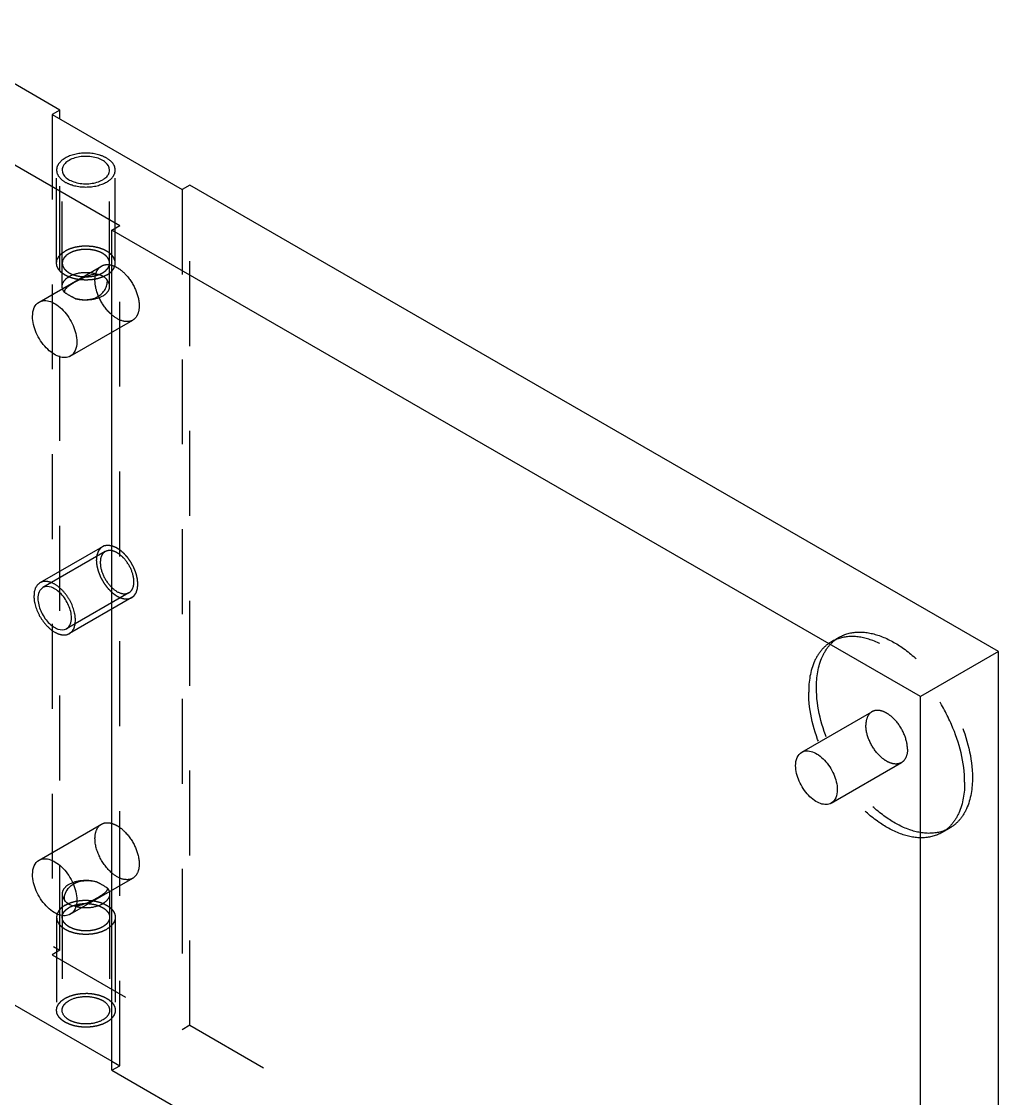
# Model space of a CAD drawing. Header units: millimetres. Extents: x 0 to 840, y 0 to 594.
# Drawn here: x 232.3 to 285.5, y 68 to 126.6 of the extents above; entities that cross this region are included whole.
import ezdxf

# ---------------------------------------------------------------- set-up
doc = ezdxf.new("R2010")
doc.units = ezdxf.units.MM
doc.header["$LTSCALE"] = 46.2
doc.linetypes.add('HIDDEN', pattern=[0.2, 0.1, -0.1])
doc.layers.get('0').update_dxf_attribs({"linetype": 'CONTINUOUS', "true_color": 0xffffff})
doc.layers.add('02___PRT_ALL_AXES', color=7, linetype='CONTINUOUS', true_color=0xffffff)
doc.layers.add('DEFAULT_2', color=6, linetype='HIDDEN', true_color=0xff00ff)

msp = doc.modelspace()

# ---------------------------------------------------------------- linework, layer by layer
at = {"color": 7, "linetype": 'CONTINUOUS', "true_color": 0xffffff}
for p, q in [((234.428, 121.752), (226.084, 126.569)), ((234.428, 121.752), (234.004, 121.507)), ((234.004, 121.507), (241.075, 117.425)), ((234.428, 121.262), (234.428, 121.752)), ((230.61, 119.548), (237.681, 115.465)), ((241.499, 117.67), (241.075, 117.425)), ((285.481, 92.277), (241.499, 117.67)), ((237.257, 115.22), (237.681, 115.465)), ((237.257, 69.496), (237.257, 115.22)), ((281.239, 89.828), (237.257, 115.22)), ((285.481, 92.277), (281.239, 89.828)), ((285.481, 46.553), (285.481, 92.277)), ((281.239, 44.104), (281.239, 89.828)), ((230.61, 73.823), (237.257, 69.986)), ((237.257, 69.496), (281.239, 44.104))]:
    msp.add_line(p, q, dxfattribs=at)
at = {"color": 3, "linetype": 'CONTINUOUS', "true_color": 0x00ff00}
for points, knots in [([(234.711, 119.139), (234.678, 119.116), (234.628, 119.082), (234.563, 119.035), (234.509, 119.001), (234.477, 118.96), (234.438, 118.921), (234.403, 118.881), (234.361, 118.842), (234.343, 118.798), (234.319, 118.755), (234.298, 118.712), (234.269, 118.67), (234.267, 118.623), (234.257, 118.578), (234.251, 118.532), (234.238, 118.486), (234.251, 118.441), (234.257, 118.396), (234.266, 118.352), (234.268, 118.306), (234.297, 118.264), (234.317, 118.22), (234.342, 118.178), (234.359, 118.133), (234.401, 118.095), (234.436, 118.054), (234.474, 118.015), (234.506, 117.974), (234.561, 117.94), (234.61, 117.904), (234.661, 117.869), (234.708, 117.831), (234.772, 117.805), (234.831, 117.775), (234.893, 117.748), (234.95, 117.716), (235.022, 117.698), (235.113, 117.669), (235.224, 117.628), (235.378, 117.61), (235.523, 117.575), (235.685, 117.574), (235.843, 117.557), (235.997, 117.574), (236.155, 117.574), (236.301, 117.609), (236.456, 117.627), (236.588, 117.677), (236.732, 117.712), (236.849, 117.776), (236.933, 117.814), (236.974, 117.833)], [0, 0, 0, 0, 0.03125, 0.046875, 0.0625, 0.078125, 0.09375, 0.109375, 0.125, 0.140625, 0.15625, 0.171875, 0.1875, 0.203125, 0.21875, 0.234375, 0.25, 0.265625, 0.28125, 0.296875, 0.3125, 0.328125, 0.34375, 0.359375, 0.375, 0.390625, 0.40625, 0.421875, 0.4375, 0.453125, 0.46875, 0.484375, 0.5, 0.515625, 0.53125, 0.546875, 0.5625, 0.578125, 0.59375, 0.625, 0.65625, 0.6875, 0.71875, 0.75, 0.78125, 0.8125, 0.84375, 0.875, 0.90625, 0.9375, 0.96875, 1, 1, 1, 1]), ([(236.974, 117.833), (237.007, 117.856), (237.057, 117.891), (237.121, 117.938), (237.176, 117.971), (237.208, 118.012), (237.246, 118.052), (237.281, 118.092), (237.324, 118.13), (237.341, 118.175), (237.366, 118.217), (237.387, 118.261), (237.415, 118.303), (237.417, 118.349), (237.427, 118.395), (237.433, 118.44), (237.447, 118.486), (237.433, 118.531), (237.428, 118.576), (237.418, 118.621), (237.416, 118.666), (237.388, 118.709), (237.367, 118.752), (237.343, 118.795), (237.326, 118.839), (237.284, 118.878), (237.249, 118.918), (237.21, 118.957), (237.179, 118.999), (237.123, 119.033), (237.075, 119.069), (237.023, 119.103), (236.977, 119.141), (236.912, 119.167), (236.853, 119.197), (236.792, 119.225), (236.735, 119.256), (236.663, 119.275), (236.572, 119.303), (236.461, 119.344), (236.306, 119.363), (236.161, 119.397), (236, 119.398), (235.842, 119.416), (235.688, 119.398), (235.529, 119.398), (235.383, 119.363), (235.229, 119.346), (235.097, 119.295), (234.952, 119.261), (234.835, 119.196), (234.752, 119.159), (234.711, 119.139)], [0, 0, 0, 0, 0.03125, 0.046875, 0.0625, 0.078125, 0.09375, 0.109375, 0.125, 0.140625, 0.15625, 0.171875, 0.1875, 0.203125, 0.21875, 0.234375, 0.25, 0.265625, 0.28125, 0.296875, 0.3125, 0.328125, 0.34375, 0.359375, 0.375, 0.390625, 0.40625, 0.421875, 0.4375, 0.453125, 0.46875, 0.484375, 0.5, 0.515625, 0.53125, 0.546875, 0.5625, 0.578125, 0.59375, 0.625, 0.65625, 0.6875, 0.71875, 0.75, 0.78125, 0.8125, 0.84375, 0.875, 0.90625, 0.9375, 0.96875, 1, 1, 1, 1]), ([(235.277, 93.991), (235.273, 94.036), (235.268, 94.102), (235.26, 94.191), (235.258, 94.256), (235.238, 94.328), (235.217, 94.421), (235.197, 94.538), (235.136, 94.681), (235.094, 94.824), (235.014, 94.964), (234.95, 95.11), (234.858, 95.234), (234.779, 95.371), (234.676, 95.48), (234.583, 95.605), (234.492, 95.681), (234.421, 95.746), (234.37, 95.799), (234.313, 95.834), (234.257, 95.874), (234.201, 95.911), (234.145, 95.955), (234.09, 95.975), (234.035, 96.002), (233.981, 96.026), (233.925, 96.057), (233.873, 96.064), (233.82, 96.077), (233.767, 96.088), (233.713, 96.105), (233.666, 96.098), (233.616, 96.098), (233.568, 96.095), (233.518, 96.098), (233.476, 96.077), (233.432, 96.063), (233.389, 96.045), (233.343, 96.034), (233.311, 96), (233.275, 95.972), (233.241, 95.942), (233.202, 95.917), (233.18, 95.872), (233.153, 95.832), (233.128, 95.79), (233.098, 95.752), (233.085, 95.697), (233.068, 95.647), (233.053, 95.594), (233.033, 95.546), (233.031, 95.481), (233.023, 95.4), (233.018, 95.338), (233.014, 95.298)], [0, 0, 0, 0, 0.03125, 0.046875, 0.0625, 0.078125, 0.09375, 0.125, 0.15625, 0.1875, 0.21875, 0.25, 0.28125, 0.3125, 0.34375, 0.375, 0.40625, 0.421875, 0.4375, 0.453125, 0.46875, 0.484375, 0.5, 0.515625, 0.53125, 0.546875, 0.5625, 0.578125, 0.59375, 0.609375, 0.625, 0.640625, 0.65625, 0.671875, 0.6875, 0.703125, 0.71875, 0.734375, 0.75, 0.765625, 0.78125, 0.796875, 0.8125, 0.828125, 0.84375, 0.859375, 0.875, 0.890625, 0.90625, 0.921875, 0.9375, 0.953125, 0.96875, 1, 1, 1, 1]), ([(233.014, 95.298), (233.017, 95.253), (233.022, 95.187), (233.031, 95.098), (233.032, 95.032), (233.052, 94.961), (233.073, 94.868), (233.093, 94.751), (233.154, 94.608), (233.197, 94.465), (233.277, 94.325), (233.34, 94.179), (233.433, 94.054), (233.512, 93.918), (233.615, 93.808), (233.708, 93.684), (233.799, 93.608), (233.869, 93.543), (233.921, 93.49), (233.978, 93.455), (234.033, 93.415), (234.089, 93.378), (234.145, 93.334), (234.2, 93.314), (234.255, 93.286), (234.31, 93.263), (234.366, 93.232), (234.418, 93.225), (234.471, 93.211), (234.523, 93.201), (234.578, 93.184), (234.625, 93.191), (234.674, 93.191), (234.722, 93.194), (234.773, 93.191), (234.814, 93.212), (234.859, 93.226), (234.901, 93.244), (234.948, 93.255), (234.98, 93.289), (235.016, 93.316), (235.05, 93.347), (235.088, 93.371), (235.111, 93.417), (235.138, 93.457), (235.163, 93.499), (235.193, 93.536), (235.205, 93.592), (235.222, 93.642), (235.237, 93.695), (235.257, 93.743), (235.259, 93.808), (235.268, 93.888), (235.273, 93.95), (235.277, 93.991)], [0, 0, 0, 0, 0.03125, 0.046875, 0.0625, 0.078125, 0.09375, 0.125, 0.15625, 0.1875, 0.21875, 0.25, 0.28125, 0.3125, 0.34375, 0.375, 0.40625, 0.421875, 0.4375, 0.453125, 0.46875, 0.484375, 0.5, 0.515625, 0.53125, 0.546875, 0.5625, 0.578125, 0.59375, 0.609375, 0.625, 0.640625, 0.65625, 0.671875, 0.6875, 0.703125, 0.71875, 0.734375, 0.75, 0.765625, 0.78125, 0.796875, 0.8125, 0.828125, 0.84375, 0.859375, 0.875, 0.890625, 0.90625, 0.921875, 0.9375, 0.953125, 0.96875, 1, 1, 1, 1])]:
    msp.add_open_spline(points, degree=3, knots=knots, dxfattribs=at)
at = {"color": 7, "linetype": 'CONTINUOUS', "true_color": 0xffffff}
msp.add_open_spline([(235.123, 78.445), (235.184, 78.468), (235.252, 78.49), (235.324, 78.509)], degree=3, dxfattribs=at)
at = {"layer": '02___PRT_ALL_AXES', "color": 6, "linetype": 'HIDDEN', "true_color": 0xff00ff}
for p, q in [((234.55, 112.157), (234.55, 118.486)), ((237.134, 112.157), (237.134, 118.486)), ((233.295, 111.304), (236.689, 113.263)), ((234.995, 108.359), (238.389, 110.319)), ((236.893, 97.723), (233.499, 95.763)), ((238.185, 95.485), (234.791, 93.525)), ((276.4, 92.819), (276.824, 93.064)), ((274.782, 86.804), (278.6, 89.009)), ((276.382, 84.033), (280.2, 86.237)), ((233.295, 80.93), (236.689, 82.889)), ((282.4, 82.427), (282.824, 82.672)), ((234.995, 77.985), (238.389, 79.945)), ((234.55, 79.092), (234.55, 72.762)), ((237.134, 79.092), (237.134, 72.762))]:
    msp.add_line(p, q, dxfattribs=at)
at = {"layer": '02___PRT_ALL_AXES', "color": 7, "linetype": 'CONTINUOUS', "true_color": 0xffffff}
msp.add_arc((235.151, 79.705), 1.288, 275.41378, 276.80977, dxfattribs=at)
at = {"layer": '02___PRT_ALL_AXES', "color": 6, "linetype": 'HIDDEN', "true_color": 0xff00ff}
msp.add_arc((235.133, 79.851), 1.436, 276.84292, 279.93585, dxfattribs=at)
at = {"layer": '02___PRT_ALL_AXES', "color": 7, "linetype": 'CONTINUOUS', "true_color": 0xffffff}
for points, knots in [([(234.929, 119.014), (234.903, 118.999), (234.808, 118.939), (234.723, 118.865), (234.671, 118.801)], [0, 0, 0, 0, 0.268125, 1, 1, 1, 1]), ([(237.134, 118.486), (237.134, 118.642), (236.973, 118.891), (236.654, 119.078), (236.21, 119.229), (235.606, 119.258), (235.129, 119.129), (234.929, 119.014)], [0, 0, 0, 0, 0.183283, 0.301485, 0.436217, 0.728925, 1, 1, 1, 1]), ([(234.671, 118.801), (234.652, 118.778), (234.586, 118.685), (234.55, 118.569), (234.55, 118.486)], [0, 0, 0, 0, 0.269519, 1, 1, 1, 1]), ([(234.55, 118.486), (234.55, 118.33), (234.711, 118.081), (235.03, 117.894), (235.474, 117.744), (236.078, 117.714), (236.556, 117.843), (236.756, 117.959)], [0, 0, 0, 0, 0.183283, 0.301485, 0.436217, 0.728925, 1, 1, 1, 1]), ([(237.013, 118.171), (237.033, 118.195), (237.098, 118.288), (237.134, 118.403), (237.134, 118.486)], [0, 0, 0, 0, 0.269519, 1, 1, 1, 1]), ([(236.756, 117.959), (236.782, 117.974), (236.876, 118.033), (236.962, 118.107), (237.013, 118.171)], [0, 0, 0, 0, 0.268125, 1, 1, 1, 1]), ([(233.295, 111.303), (233.38, 111.353), (233.594, 111.407), (233.937, 111.339), (234.288, 111.147), (234.748, 110.739), (235.18, 110.07), (235.347, 109.441), (235.347, 109.137)], [0, 0, 0, 0, 0.087148, 0.186862, 0.304539, 0.43868, 0.730127, 1, 1, 1, 1]), ([(232.943, 110.525), (232.943, 110.688), (232.982, 110.989), (233.181, 111.237), (233.295, 111.303)], [0, 0, 0, 0, 0.550827, 1, 1, 1, 1]), ([(234.995, 108.359), (234.91, 108.31), (234.697, 108.255), (234.354, 108.324), (234.003, 108.516), (233.542, 108.924), (233.11, 109.592), (232.943, 110.222), (232.943, 110.525)], [0, 0, 0, 0, 0.087148, 0.186862, 0.304539, 0.43868, 0.730127, 1, 1, 1, 1]), ([(235.347, 109.137), (235.347, 108.975), (235.308, 108.673), (235.11, 108.425), (234.995, 108.359)], [0, 0, 0, 0, 0.550827, 1, 1, 1, 1]), ([(233.499, 95.763), (233.412, 95.713), (233.262, 95.524), (233.232, 95.295), (233.232, 95.172)], [0, 0, 0, 0, 0.449173, 1, 1, 1, 1]), ([(235.059, 94.117), (235.059, 94.348), (234.932, 94.826), (234.604, 95.334), (234.252, 95.644), (233.93, 95.826), (233.634, 95.841), (233.499, 95.763)], [0, 0, 0, 0, 0.271075, 0.563782, 0.698512, 0.816714, 1, 1, 1, 1]), ([(233.232, 95.172), (233.232, 94.941), (233.359, 94.463), (233.686, 93.954), (234.038, 93.645), (234.36, 93.462), (234.656, 93.448), (234.791, 93.525)], [0, 0, 0, 0, 0.271075, 0.563782, 0.698512, 0.816714, 1, 1, 1, 1]), ([(234.791, 93.525), (234.878, 93.576), (235.029, 93.764), (235.059, 93.993), (235.059, 94.117)], [0, 0, 0, 0, 0.449173, 1, 1, 1, 1]), ([(274.45, 86.072), (274.45, 86.224), (274.488, 86.508), (274.674, 86.742), (274.782, 86.804)], [0, 0, 0, 0, 0.550827, 1, 1, 1, 1]), ([(274.782, 86.804), (274.862, 86.85), (275.063, 86.902), (275.386, 86.837), (275.716, 86.657), (276.149, 86.273), (276.556, 85.644), (276.713, 85.051), (276.713, 84.765)], [0, 0, 0, 0, 0.087148, 0.186862, 0.304539, 0.43868, 0.730127, 1, 1, 1, 1]), ([(276.382, 84.033), (276.302, 83.987), (276.101, 83.935), (275.778, 84), (275.448, 84.18), (275.014, 84.564), (274.608, 85.193), (274.45, 85.786), (274.45, 86.072)], [0, 0, 0, 0, 0.087148, 0.186862, 0.304539, 0.43868, 0.730127, 1, 1, 1, 1]), ([(276.713, 84.765), (276.713, 84.612), (276.676, 84.329), (276.49, 84.095), (276.382, 84.033)], [0, 0, 0, 0, 0.550827, 1, 1, 1, 1]), ([(232.943, 80.151), (232.943, 80.314), (232.982, 80.615), (233.181, 80.863), (233.295, 80.93)], [0, 0, 0, 0, 0.550827, 1, 1, 1, 1]), ([(233.295, 80.93), (233.38, 80.979), (233.594, 81.033), (233.937, 80.965), (234.288, 80.773), (234.748, 80.365), (235.18, 79.697), (235.347, 79.067), (235.347, 78.763)], [0, 0, 0, 0, 0.087148, 0.186862, 0.304539, 0.43868, 0.730127, 1, 1, 1, 1]), ([(234.995, 77.985), (234.91, 77.936), (234.697, 77.881), (234.354, 77.95), (234.003, 78.142), (233.542, 78.55), (233.11, 79.218), (232.943, 79.848), (232.943, 80.151)], [0, 0, 0, 0, 0.087148, 0.186862, 0.304539, 0.43868, 0.730127, 1, 1, 1, 1]), ([(234.683, 78.763), (234.643, 79.007), (234.818, 79.369), (235.077, 79.58), (235.153, 79.627)], [0, 0, 0, 0, 0.735437, 1, 1, 1, 1]), ([(235.347, 78.763), (235.347, 78.601), (235.308, 78.299), (235.11, 78.051), (234.995, 77.985)], [0, 0, 0, 0, 0.550827, 1, 1, 1, 1])]:
    msp.add_open_spline(points, degree=3, knots=knots, dxfattribs=at)
at = {"layer": '02___PRT_ALL_AXES', "color": 6, "linetype": 'HIDDEN', "true_color": 0xff00ff}
for points, knots in [([(234.55, 112.157), (234.55, 112.257), (234.638, 112.482), (234.822, 112.622), (234.929, 112.684)], [0, 0, 0, 0, 0.449149, 1, 1, 1, 1]), ([(236.412, 112.826), (236.16, 112.897), (235.646, 112.936), (235.14, 112.806), (234.929, 112.684)], [0, 0, 0, 0, 0.51698, 1, 1, 1, 1]), ([(236.412, 112.826), (236.172, 112.803), (235.73, 112.644), (235.322, 112.433), (235.135, 112.322)], [0, 0, 0, 0, 0.524616, 1, 1, 1, 1]), ([(234.683, 111.828), (234.662, 111.852), (234.59, 111.948), (234.55, 112.069), (234.55, 112.157)], [0, 0, 0, 0, 0.270294, 1, 1, 1, 1]), ([(234.95, 112.204), (234.907, 112.175), (234.786, 112.089), (234.653, 111.929), (234.683, 111.828)], [0, 0, 0, 0, 0.328341, 1, 1, 1, 1]), ([(235.273, 111.487), (235.487, 111.437), (235.911, 111.4), (236.654, 111.571), (237.056, 112.15), (237.002, 112.486)], [0, 0, 0, 0, 0.291434, 0.550197, 1, 1, 1, 1]), ([(236.756, 111.629), (236.863, 111.691), (237.046, 111.831), (237.134, 112.056), (237.134, 112.157)], [0, 0, 0, 0, 0.550851, 1, 1, 1, 1]), ([(237.134, 112.157), (237.134, 112.185), (237.123, 112.305), (237.061, 112.416), (237.002, 112.486)], [0, 0, 0, 0, 0.237866, 1, 1, 1, 1]), ([(235.273, 111.487), (235.212, 111.518), (235.011, 111.623), (234.811, 111.734), (234.683, 111.828)], [0, 0, 0, 0, 0.298875, 1, 1, 1, 1]), ([(236.756, 111.629), (236.544, 111.507), (236.039, 111.377), (235.524, 111.416), (235.273, 111.487)], [0, 0, 0, 0, 0.48302, 1, 1, 1, 1]), ([(236.893, 97.723), (236.806, 97.673), (236.656, 97.484), (236.626, 97.255), (236.626, 97.131)], [0, 0, 0, 0, 0.449173, 1, 1, 1, 1]), ([(238.453, 96.076), (238.453, 96.307), (238.326, 96.786), (237.998, 97.294), (237.646, 97.603), (237.324, 97.786), (237.029, 97.801), (236.893, 97.723)], [0, 0, 0, 0, 0.271075, 0.563782, 0.698512, 0.816714, 1, 1, 1, 1]), ([(236.626, 97.131), (236.626, 96.884), (236.769, 96.376), (237.065, 95.947), (237.256, 95.764)], [0, 0, 0, 0, 0.483574, 1, 1, 1, 1]), ([(237.256, 95.764), (237.397, 95.63), (237.677, 95.419), (238.06, 95.413), (238.185, 95.485)], [0, 0, 0, 0, 0.573786, 1, 1, 1, 1]), ([(238.185, 95.485), (238.272, 95.535), (238.423, 95.724), (238.453, 95.953), (238.453, 96.076)], [0, 0, 0, 0, 0.449173, 1, 1, 1, 1]), ([(276.825, 93.064), (277.124, 93.237), (277.877, 93.431), (279.089, 93.188), (280.327, 92.511), (281.515, 91.46), (282.564, 90.117), (283.627, 88.151), (284.067, 86.49), (284.067, 85.418)], [0, 0, 0, 0, 0.087054, 0.186661, 0.304212, 0.43821, 0.58291, 0.730429, 1, 1, 1, 1]), ([(276.4, 92.819), (276.202, 92.705), (275.832, 92.393), (275.279, 91.489), (275.158, 90.645), (275.158, 90.072)], [0, 0, 0, 0, 0.218448, 0.452287, 1, 1, 1, 1]), ([(275.582, 90.317), (275.582, 90.89), (275.704, 91.734), (276.256, 92.638), (276.627, 92.95), (276.825, 93.064)], [0, 0, 0, 0, 0.547701, 0.781554, 1, 1, 1, 1]), ([(283.643, 85.174), (283.643, 86.245), (283.202, 87.906), (282.139, 89.872), (281.09, 91.215), (279.903, 92.266), (278.665, 92.943), (277.453, 93.186), (276.7, 92.992), (276.4, 92.819)], [0, 0, 0, 0, 0.26957, 0.41709, 0.561788, 0.695785, 0.813338, 0.912946, 1, 1, 1, 1]), ([(282.824, 82.672), (282.525, 82.499), (281.772, 82.305), (280.56, 82.548), (279.321, 83.224), (278.134, 84.275), (277.085, 85.619), (276.022, 87.585), (275.582, 89.246), (275.582, 90.317)], [0, 0, 0, 0, 0.087054, 0.186661, 0.304212, 0.43821, 0.58291, 0.730429, 1, 1, 1, 1]), ([(282.4, 82.427), (282.1, 82.254), (281.347, 82.06), (280.135, 82.303), (278.897, 82.98), (277.71, 84.031), (276.661, 85.374), (275.598, 87.34), (275.158, 89.001), (275.158, 90.072)], [0, 0, 0, 0, 0.087054, 0.186662, 0.304215, 0.438212, 0.58291, 0.73043, 1, 1, 1, 1]), ([(280.532, 86.97), (280.532, 87.256), (280.374, 87.848), (279.968, 88.477), (279.534, 88.861), (279.204, 89.042), (278.881, 89.106), (278.68, 89.055), (278.6, 89.009)], [0, 0, 0, 0, 0.269887, 0.56131, 0.69545, 0.813135, 0.912852, 1, 1, 1, 1]), ([(278.6, 89.009), (278.492, 88.946), (278.306, 88.713), (278.269, 88.429), (278.269, 88.276)], [0, 0, 0, 0, 0.449173, 1, 1, 1, 1]), ([(280.2, 86.237), (280.12, 86.191), (279.919, 86.14), (279.596, 86.204), (279.266, 86.385), (278.833, 86.769), (278.426, 87.398), (278.269, 87.99), (278.269, 88.276)], [0, 0, 0, 0, 0.087148, 0.186865, 0.30455, 0.43869, 0.730113, 1, 1, 1, 1]), ([(280.532, 86.97), (280.532, 86.817), (280.495, 86.533), (280.308, 86.3), (280.2, 86.237)], [0, 0, 0, 0, 0.550827, 1, 1, 1, 1]), ([(283.643, 85.174), (283.643, 84.601), (283.521, 83.757), (282.969, 82.853), (282.598, 82.541), (282.4, 82.427)], [0, 0, 0, 0, 0.547713, 0.781552, 1, 1, 1, 1]), ([(284.067, 85.418), (284.067, 84.845), (283.945, 84.002), (283.393, 83.098), (283.022, 82.786), (282.824, 82.672)], [0, 0, 0, 0, 0.547701, 0.781554, 1, 1, 1, 1]), ([(234.929, 79.619), (235.14, 79.741), (235.646, 79.871), (236.16, 79.832), (236.412, 79.761)], [0, 0, 0, 0, 0.48302, 1, 1, 1, 1]), ([(235.153, 79.627), (235.237, 79.68), (235.632, 79.858), (236.091, 79.836), (236.412, 79.761)], [0, 0, 0, 0, 0.230998, 1, 1, 1, 1]), ([(236.412, 79.761), (236.473, 79.731), (236.674, 79.625), (236.873, 79.514), (237.002, 79.42)], [0, 0, 0, 0, 0.298888, 1, 1, 1, 1]), ([(234.929, 79.619), (234.822, 79.557), (234.638, 79.417), (234.55, 79.192), (234.55, 79.092)], [0, 0, 0, 0, 0.550851, 1, 1, 1, 1]), ([(237.002, 79.42), (237.027, 79.333), (236.916, 79.171), (236.73, 79.039), (236.435, 78.852), (235.993, 78.625), (235.597, 78.474), (235.381, 78.437)], [0, 0, 0, 0, 0.138159, 0.23865, 0.362569, 0.665176, 1, 1, 1, 1]), ([(237.002, 79.42), (237.023, 79.396), (237.094, 79.3), (237.134, 79.179), (237.134, 79.092)], [0, 0, 0, 0, 0.270294, 1, 1, 1, 1]), ([(234.55, 79.092), (234.55, 79.063), (234.562, 78.943), (234.624, 78.832), (234.683, 78.763)], [0, 0, 0, 0, 0.237866, 1, 1, 1, 1]), ([(235.273, 78.422), (235.524, 78.351), (236.039, 78.312), (236.544, 78.442), (236.756, 78.564)], [0, 0, 0, 0, 0.51698, 1, 1, 1, 1]), ([(237.134, 79.092), (237.134, 78.991), (237.046, 78.766), (236.863, 78.626), (236.756, 78.564)], [0, 0, 0, 0, 0.449149, 1, 1, 1, 1]), ([(234.671, 73.077), (234.688, 73.097), (234.763, 73.18), (234.855, 73.247), (234.929, 73.289)], [0, 0, 0, 0, 0.232697, 1, 1, 1, 1]), ([(234.929, 73.289), (235.129, 73.405), (235.606, 73.534), (236.21, 73.505), (236.654, 73.354), (236.973, 73.167), (237.134, 72.918), (237.134, 72.762)], [0, 0, 0, 0, 0.271075, 0.563783, 0.698515, 0.816717, 1, 1, 1, 1]), ([(234.55, 72.762), (234.55, 72.845), (234.586, 72.961), (234.652, 73.053), (234.671, 73.077)], [0, 0, 0, 0, 0.730481, 1, 1, 1, 1]), ([(236.756, 72.235), (236.556, 72.119), (236.078, 71.99), (235.474, 72.019), (235.03, 72.17), (234.711, 72.357), (234.55, 72.606), (234.55, 72.762)], [0, 0, 0, 0, 0.271075, 0.563783, 0.698515, 0.816717, 1, 1, 1, 1]), ([(237.134, 72.762), (237.134, 72.661), (237.046, 72.437), (236.863, 72.296), (236.756, 72.235)], [0, 0, 0, 0, 0.449171, 1, 1, 1, 1])]:
    msp.add_open_spline(points, degree=3, knots=knots, dxfattribs=at)
for points in [[(236.412, 112.826), (236.467, 112.823), (236.522, 112.814), (236.576, 112.8)], [(236.576, 112.8), (236.626, 112.787), (236.676, 112.768), (236.722, 112.745)], [(236.722, 112.745), (236.79, 112.71), (236.853, 112.664), (236.906, 112.609)], [(236.906, 112.609), (236.942, 112.572), (236.974, 112.53), (237.002, 112.486)], [(235.135, 112.322), (235.072, 112.284), (235.01, 112.246), (234.95, 112.204)]]:
    msp.add_open_spline(points, degree=3, dxfattribs=at)
at = {"layer": '02___PRT_ALL_AXES', "color": 7, "linetype": 'CONTINUOUS', "true_color": 0xffffff}
for points in [[(234.96, 78.504), (234.848, 78.562), (234.749, 78.655), (234.683, 78.763)], [(235.106, 78.449), (235.056, 78.462), (235.007, 78.481), (234.96, 78.504)], [(235.273, 78.422), (235.217, 78.426), (235.161, 78.434), (235.106, 78.449)]]:
    msp.add_open_spline(points, degree=3, dxfattribs=at)
at = {"layer": 'DEFAULT_2', "color": 6, "linetype": 'HIDDEN', "true_color": 0xff00ff}
for p, q in [((234.004, 121.507), (234.004, 75.783)), ((234.428, 76.028), (234.428, 121.262)), ((234.242, 113.423), (234.242, 118.486)), ((237.442, 113.423), (237.442, 118.486)), ((241.075, 117.425), (241.075, 71.701)), ((241.499, 71.946), (241.499, 117.67)), ((237.681, 69.741), (237.681, 115.465)), ((236.739, 97.99), (233.345, 96.03)), ((238.339, 95.218), (234.945, 93.259)), ((226.084, 80.845), (234.428, 76.028)), ((234.242, 77.826), (234.242, 72.762)), ((237.442, 77.826), (237.442, 72.762)), ((234.428, 76.028), (234.004, 75.783)), ((234.004, 75.783), (241.075, 71.701)), ((241.499, 71.946), (241.075, 71.701)), ((241.499, 71.946), (285.481, 46.553)), ((237.257, 69.986), (237.681, 69.741)), ((237.257, 69.496), (237.681, 69.741))]:
    msp.add_line(p, q, dxfattribs=at)
msp.add_arc((237.432, 112.539), 1.091, 164.90101, 168.31617, dxfattribs=at)
for points, knots in [([(237.257, 113.854), (237.223, 113.884), (237.154, 113.943), (237.07, 114.018), (236.976, 114.067), (236.909, 114.104), (236.845, 114.145), (236.765, 114.172), (236.687, 114.201), (236.61, 114.23), (236.529, 114.257), (236.439, 114.274), (236.352, 114.293), (236.235, 114.322), (236.081, 114.328), (235.93, 114.348), (235.804, 114.341), (235.71, 114.338), (235.615, 114.337), (235.525, 114.325), (235.436, 114.311), (235.347, 114.297), (235.257, 114.284), (235.174, 114.257), (235.091, 114.232), (234.977, 114.201), (234.857, 114.144), (234.759, 114.098), (234.711, 114.076)], [0, 0, 0, 0, 0.0625, 0.125, 0.15625, 0.1875, 0.21875, 0.25, 0.28125, 0.3125, 0.34375, 0.375, 0.40625, 0.4375, 0.5, 0.5625, 0.59375, 0.625, 0.65625, 0.6875, 0.71875, 0.75, 0.78125, 0.8125, 0.84375, 0.875, 0.9375, 1, 1, 1, 1]), ([(236.974, 112.769), (236.933, 112.75), (236.873, 112.721), (236.792, 112.684), (236.735, 112.653), (236.663, 112.634), (236.572, 112.606), (236.461, 112.565), (236.306, 112.546), (236.161, 112.511), (236, 112.511), (235.842, 112.493), (235.688, 112.511), (235.53, 112.511), (235.383, 112.545), (235.229, 112.563), (235.118, 112.604), (235.026, 112.632), (234.955, 112.651), (234.896, 112.683), (234.833, 112.711), (234.773, 112.741), (234.707, 112.768), (234.662, 112.805), (234.611, 112.839), (234.563, 112.874), (234.509, 112.907), (234.477, 112.949), (234.438, 112.988), (234.403, 113.028), (234.361, 113.067), (234.343, 113.111), (234.319, 113.154), (234.298, 113.197), (234.269, 113.239), (234.267, 113.286), (234.257, 113.331), (234.251, 113.377), (234.238, 113.423), (234.251, 113.467), (234.257, 113.512), (234.266, 113.557), (234.268, 113.602), (234.297, 113.645), (234.317, 113.688), (234.342, 113.731), (234.359, 113.776), (234.401, 113.814), (234.436, 113.854), (234.474, 113.894), (234.506, 113.935), (234.561, 113.969), (234.626, 114.017), (234.677, 114.052), (234.711, 114.076)], [0, 0, 0, 0, 0.03125, 0.046875, 0.0625, 0.078125, 0.09375, 0.125, 0.15625, 0.1875, 0.21875, 0.25, 0.28125, 0.3125, 0.34375, 0.375, 0.40625, 0.421875, 0.4375, 0.453125, 0.46875, 0.484375, 0.5, 0.515625, 0.53125, 0.546875, 0.5625, 0.578125, 0.59375, 0.609375, 0.625, 0.640625, 0.65625, 0.671875, 0.6875, 0.703125, 0.71875, 0.734375, 0.75, 0.765625, 0.78125, 0.796875, 0.8125, 0.828125, 0.84375, 0.859375, 0.875, 0.890625, 0.90625, 0.921875, 0.9375, 0.953125, 0.96875, 1, 1, 1, 1]), ([(234.929, 113.95), (234.902, 113.931), (234.862, 113.903), (234.809, 113.865), (234.766, 113.839), (234.74, 113.805), (234.709, 113.774), (234.68, 113.741), (234.646, 113.71), (234.632, 113.674), (234.612, 113.64), (234.595, 113.605), (234.572, 113.571), (234.57, 113.533), (234.563, 113.496), (234.558, 113.459), (234.547, 113.422), (234.557, 113.386), (234.562, 113.35), (234.57, 113.314), (234.571, 113.277), (234.594, 113.243), (234.611, 113.208), (234.63, 113.173), (234.644, 113.138), (234.678, 113.106), (234.706, 113.074), (234.737, 113.042), (234.763, 113.009), (234.807, 112.981), (234.861, 112.943), (234.924, 112.892), (235.028, 112.851), (235.119, 112.799), (235.237, 112.77), (235.343, 112.73), (235.468, 112.715), (235.585, 112.687), (235.715, 112.686), (235.843, 112.672), (235.967, 112.686), (236.095, 112.686), (236.213, 112.714), (236.338, 112.729), (236.444, 112.769), (236.561, 112.797), (236.656, 112.849), (236.723, 112.879), (236.756, 112.895)], [0, 0, 0, 0, 0.03125, 0.046875, 0.0625, 0.078125, 0.09375, 0.109375, 0.125, 0.140625, 0.15625, 0.171875, 0.1875, 0.203125, 0.21875, 0.234375, 0.25, 0.265625, 0.28125, 0.296875, 0.3125, 0.328125, 0.34375, 0.359375, 0.375, 0.390625, 0.40625, 0.421875, 0.4375, 0.453125, 0.46875, 0.5, 0.53125, 0.5625, 0.59375, 0.625, 0.65625, 0.6875, 0.71875, 0.75, 0.78125, 0.8125, 0.84375, 0.875, 0.90625, 0.9375, 0.96875, 1, 1, 1, 1]), ([(236.756, 112.895), (236.783, 112.914), (236.823, 112.942), (236.875, 112.98), (236.919, 113.006), (236.945, 113.04), (236.976, 113.072), (237.004, 113.104), (237.038, 113.135), (237.053, 113.171), (237.072, 113.205), (237.089, 113.241), (237.112, 113.275), (237.114, 113.312), (237.122, 113.349), (237.127, 113.386), (237.138, 113.423), (237.127, 113.459), (237.122, 113.495), (237.115, 113.531), (237.113, 113.568), (237.09, 113.602), (237.074, 113.637), (237.054, 113.672), (237.04, 113.708), (237.006, 113.739), (236.978, 113.771), (236.947, 113.803), (236.922, 113.836), (236.877, 113.864), (236.823, 113.902), (236.761, 113.954), (236.656, 113.994), (236.565, 114.046), (236.448, 114.075), (236.342, 114.116), (236.217, 114.13), (236.1, 114.158), (235.97, 114.159), (235.842, 114.173), (235.717, 114.159), (235.59, 114.159), (235.472, 114.131), (235.347, 114.117), (235.24, 114.076), (235.124, 114.048), (235.029, 113.996), (234.962, 113.966), (234.929, 113.95)], [0, 0, 0, 0, 0.03125, 0.046875, 0.0625, 0.078125, 0.09375, 0.109375, 0.125, 0.140625, 0.15625, 0.171875, 0.1875, 0.203125, 0.21875, 0.234375, 0.25, 0.265625, 0.28125, 0.296875, 0.3125, 0.328125, 0.34375, 0.359375, 0.375, 0.390625, 0.40625, 0.421875, 0.4375, 0.453125, 0.46875, 0.5, 0.53125, 0.5625, 0.59375, 0.625, 0.65625, 0.6875, 0.71875, 0.75, 0.78125, 0.8125, 0.84375, 0.875, 0.90625, 0.9375, 0.96875, 1, 1, 1, 1]), ([(237.257, 112.991), (237.282, 113.025), (237.321, 113.076), (237.369, 113.144), (237.388, 113.199), (237.415, 113.252), (237.427, 113.308), (237.433, 113.365), (237.447, 113.422), (237.433, 113.477), (237.428, 113.532), (237.417, 113.588), (237.389, 113.642), (237.37, 113.698), (237.322, 113.768), (237.282, 113.82), (237.257, 113.854)], [0, 0, 0, 0, 0.125, 0.1875, 0.25, 0.3125, 0.375, 0.4375, 0.5, 0.5625, 0.625, 0.6875, 0.75, 0.8125, 0.875, 1, 1, 1, 1]), ([(236.441, 112.989), (236.456, 113.018), (236.517, 113.126), (236.61, 113.217), (236.689, 113.263)], [0, 0, 0, 0, 0.264371, 1, 1, 1, 1]), ([(236.689, 113.263), (236.774, 113.312), (236.988, 113.367), (237.331, 113.298), (237.682, 113.107), (238.142, 112.698), (238.574, 112.03), (238.741, 111.4), (238.741, 111.097)], [0, 0, 0, 0, 0.087148, 0.186862, 0.304539, 0.43868, 0.730127, 1, 1, 1, 1]), ([(236.529, 111.623), (236.498, 111.695), (236.395, 111.972), (236.337, 112.268), (236.337, 112.485)], [0, 0, 0, 0, 0.266801, 1, 1, 1, 1]), ([(237.256, 110.605), (237.18, 110.671), (236.881, 110.965), (236.652, 111.329), (236.529, 111.623)], [0, 0, 0, 0, 0.239951, 1, 1, 1, 1]), ([(238.741, 111.097), (238.741, 110.934), (238.702, 110.633), (238.504, 110.385), (238.389, 110.319)], [0, 0, 0, 0, 0.550827, 1, 1, 1, 1]), ([(238.389, 110.319), (238.237, 110.231), (237.782, 110.22), (237.432, 110.454), (237.256, 110.605)], [0, 0, 0, 0, 0.431121, 1, 1, 1, 1]), ([(237.256, 98.032), (237.199, 98.04), (237.129, 98.048), (237.041, 98.065), (236.988, 98.059), (236.924, 98.045), (236.858, 98.036), (236.808, 98.023), (236.767, 97.993), (236.722, 97.969), (236.68, 97.941), (236.644, 97.926), (236.623, 97.889), (236.589, 97.849), (236.558, 97.805), (236.523, 97.765), (236.501, 97.712), (236.477, 97.64), (236.45, 97.572), (236.432, 97.513), (236.426, 97.408), (236.415, 97.325), (236.408, 97.257)], [0, 0, 0, 0, 0.125, 0.15625, 0.1875, 0.25, 0.3125, 0.34375, 0.375, 0.4375, 0.46875, 0.5, 0.53125, 0.5625, 0.625, 0.65625, 0.6875, 0.75, 0.8125, 0.84375, 0.875, 1, 1, 1, 1]), ([(238.671, 95.951), (238.666, 96.002), (238.657, 96.106), (238.648, 96.235), (238.62, 96.345), (238.6, 96.427), (238.584, 96.509), (238.54, 96.62), (238.493, 96.759), (238.427, 96.894), (238.37, 97.001), (238.317, 97.11), (238.227, 97.231), (238.147, 97.361), (238.068, 97.446), (237.992, 97.535), (237.894, 97.641), (237.788, 97.727), (237.706, 97.803), (237.641, 97.84), (237.577, 97.881), (237.491, 97.939), (237.384, 97.98), (237.299, 98.015), (237.256, 98.032)], [0, 0, 0, 0, 0.0625, 0.125, 0.15625, 0.1875, 0.21875, 0.25, 0.3125, 0.375, 0.40625, 0.4375, 0.5, 0.5625, 0.59375, 0.625, 0.6875, 0.75, 0.78125, 0.8125, 0.84375, 0.875, 0.9375, 1, 1, 1, 1]), ([(236.408, 97.257), (236.415, 97.183), (236.425, 97.09), (236.431, 96.98), (236.448, 96.902), (236.475, 96.802), (236.501, 96.684), (236.545, 96.564), (236.596, 96.445), (236.638, 96.323), (236.709, 96.21), (236.771, 96.094), (236.839, 95.982), (236.92, 95.881), (236.994, 95.773), (237.109, 95.65), (237.198, 95.562), (237.256, 95.502)], [0, 0, 0, 0, 0.125, 0.15625, 0.1875, 0.25, 0.3125, 0.375, 0.4375, 0.5, 0.5625, 0.625, 0.6875, 0.75, 0.8125, 0.875, 1, 1, 1, 1]), ([(237.256, 95.502), (237.299, 95.47), (237.384, 95.407), (237.489, 95.326), (237.575, 95.284), (237.639, 95.251), (237.704, 95.213), (237.787, 95.194), (237.87, 95.167), (237.952, 95.149), (238.009, 95.152), (238.067, 95.151), (238.146, 95.146), (238.211, 95.174), (238.279, 95.194), (238.33, 95.211), (238.369, 95.247), (238.411, 95.279), (238.455, 95.308), (238.489, 95.352), (238.52, 95.399), (238.55, 95.446), (238.584, 95.491), (238.599, 95.555), (238.619, 95.614), (238.648, 95.691), (238.657, 95.81), (238.666, 95.904), (238.671, 95.951)], [0, 0, 0, 0, 0.0625, 0.125, 0.15625, 0.1875, 0.21875, 0.25, 0.3125, 0.34375, 0.375, 0.40625, 0.4375, 0.5, 0.53125, 0.5625, 0.59375, 0.625, 0.65625, 0.6875, 0.71875, 0.75, 0.78125, 0.8125, 0.84375, 0.875, 0.9375, 1, 1, 1, 1]), ([(236.337, 82.111), (236.337, 82.273), (236.377, 82.575), (236.575, 82.823), (236.689, 82.889)], [0, 0, 0, 0, 0.550827, 1, 1, 1, 1]), ([(236.689, 82.889), (236.774, 82.938), (236.988, 82.993), (237.331, 82.924), (237.682, 82.733), (238.142, 82.324), (238.574, 81.656), (238.741, 81.027), (238.741, 80.723)], [0, 0, 0, 0, 0.087148, 0.186862, 0.304539, 0.43868, 0.730127, 1, 1, 1, 1]), ([(237.256, 80.231), (236.979, 80.469), (236.548, 81.058), (236.337, 81.765), (236.337, 82.111)], [0, 0, 0, 0, 0.513183, 1, 1, 1, 1]), ([(238.741, 80.723), (238.741, 80.561), (238.702, 80.259), (238.504, 80.011), (238.389, 79.945)], [0, 0, 0, 0, 0.550827, 1, 1, 1, 1]), ([(238.389, 79.945), (238.237, 79.857), (237.782, 79.846), (237.432, 80.08), (237.256, 80.231)], [0, 0, 0, 0, 0.431121, 1, 1, 1, 1]), ([(234.711, 78.479), (234.723, 78.486), (234.745, 78.498), (234.804, 78.529), (234.84, 78.546), (234.871, 78.56)], [0, 0, 0, 0, 0.25, 0.5, 1, 1, 1, 1]), ([(235.344, 78.704), (235.411, 78.714), (235.544, 78.735), (235.834, 78.757), (236.039, 78.742), (236.184, 78.728)], [0, 0, 0, 0, 0.25, 0.5, 1, 1, 1, 1]), ([(235.836, 78.572), (235.899, 78.568), (235.993, 78.564), (236.118, 78.555), (236.207, 78.536), (236.299, 78.524), (236.386, 78.5), (236.47, 78.473), (236.559, 78.45), (236.628, 78.412), (236.703, 78.379), (236.774, 78.343), (236.831, 78.299), (236.895, 78.259), (236.944, 78.211), (236.987, 78.162), (237.04, 78.114), (237.061, 78.061), (237.091, 78.009), (237.115, 77.956), (237.12, 77.902), (237.134, 77.848), (237.129, 77.792), (237.117, 77.737), (237.115, 77.681), (237.081, 77.63), (237.057, 77.577), (237.025, 77.525), (236.976, 77.477), (236.935, 77.427), (236.858, 77.368), (236.796, 77.327), (236.756, 77.298)], [0, 0, 0, 0, 0.0625, 0.09375, 0.125, 0.15625, 0.1875, 0.21875, 0.25, 0.28125, 0.3125, 0.34375, 0.375, 0.40625, 0.4375, 0.46875, 0.5, 0.53125, 0.5625, 0.59375, 0.625, 0.65625, 0.6875, 0.71875, 0.75, 0.78125, 0.8125, 0.84375, 0.875, 0.90625, 0.9375, 1, 1, 1, 1]), ([(236.184, 78.728), (236.239, 78.719), (236.35, 78.702), (236.508, 78.664), (236.637, 78.628), (236.734, 78.589), (236.811, 78.564), (236.872, 78.529), (236.96, 78.487), (237.058, 78.424), (237.167, 78.345), (237.226, 78.286), (237.257, 78.257)], [0, 0, 0, 0, 0.125, 0.25, 0.375, 0.4375, 0.5, 0.5625, 0.625, 0.75, 0.875, 1, 1, 1, 1]), ([(234.711, 78.479), (234.678, 78.456), (234.628, 78.421), (234.563, 78.374), (234.509, 78.341), (234.477, 78.299), (234.438, 78.26), (234.403, 78.22), (234.361, 78.182), (234.343, 78.137), (234.319, 78.095), (234.298, 78.051), (234.269, 78.009), (234.267, 77.962), (234.257, 77.917), (234.251, 77.871), (234.238, 77.825), (234.251, 77.781), (234.257, 77.736), (234.266, 77.691), (234.268, 77.646), (234.297, 77.603), (234.317, 77.56), (234.342, 77.517), (234.359, 77.473), (234.401, 77.434), (234.436, 77.394), (234.474, 77.355), (234.506, 77.313), (234.561, 77.279), (234.61, 77.243), (234.661, 77.209), (234.708, 77.17), (234.772, 77.144), (234.831, 77.115), (234.893, 77.087), (234.95, 77.056), (235.022, 77.037), (235.113, 77.009), (235.224, 76.968), (235.378, 76.949), (235.523, 76.914), (235.685, 76.914), (235.843, 76.896), (235.997, 76.914), (236.155, 76.914), (236.301, 76.948), (236.456, 76.966), (236.588, 77.017), (236.732, 77.051), (236.849, 77.116), (236.933, 77.153), (236.974, 77.172)], [0, 0, 0, 0, 0.03125, 0.046875, 0.0625, 0.078125, 0.09375, 0.109375, 0.125, 0.140625, 0.15625, 0.171875, 0.1875, 0.203125, 0.21875, 0.234375, 0.25, 0.265625, 0.28125, 0.296875, 0.3125, 0.328125, 0.34375, 0.359375, 0.375, 0.390625, 0.40625, 0.421875, 0.4375, 0.453125, 0.46875, 0.484375, 0.5, 0.515625, 0.53125, 0.546875, 0.5625, 0.578125, 0.59375, 0.625, 0.65625, 0.6875, 0.71875, 0.75, 0.78125, 0.8125, 0.84375, 0.875, 0.90625, 0.9375, 0.96875, 1, 1, 1, 1]), ([(236.756, 77.298), (236.723, 77.283), (236.657, 77.253), (236.565, 77.202), (236.448, 77.173), (236.342, 77.133), (236.217, 77.118), (236.1, 77.09), (235.97, 77.089), (235.842, 77.075), (235.717, 77.089), (235.59, 77.089), (235.472, 77.117), (235.347, 77.132), (235.24, 77.172), (235.123, 77.2), (235.03, 77.253), (234.923, 77.295), (234.862, 77.345), (234.809, 77.383), (234.766, 77.41), (234.74, 77.443), (234.709, 77.475), (234.68, 77.507), (234.646, 77.538), (234.632, 77.574), (234.612, 77.609), (234.595, 77.644), (234.572, 77.678), (234.57, 77.715), (234.563, 77.752), (234.558, 77.789), (234.547, 77.826), (234.557, 77.862), (234.562, 77.898), (234.57, 77.934), (234.571, 77.971), (234.594, 78.005), (234.611, 78.04), (234.63, 78.075), (234.644, 78.111), (234.678, 78.142), (234.706, 78.174), (234.737, 78.206), (234.763, 78.239), (234.808, 78.267), (234.86, 78.306), (234.902, 78.334), (234.929, 78.353)], [0, 0, 0, 0, 0.03125, 0.0625, 0.09375, 0.125, 0.15625, 0.1875, 0.21875, 0.25, 0.28125, 0.3125, 0.34375, 0.375, 0.40625, 0.4375, 0.46875, 0.5, 0.53125, 0.546875, 0.5625, 0.578125, 0.59375, 0.609375, 0.625, 0.640625, 0.65625, 0.671875, 0.6875, 0.703125, 0.71875, 0.734375, 0.75, 0.765625, 0.78125, 0.796875, 0.8125, 0.828125, 0.84375, 0.859375, 0.875, 0.890625, 0.90625, 0.921875, 0.9375, 0.953125, 0.96875, 1, 1, 1, 1]), ([(237.257, 78.257), (237.282, 78.223), (237.321, 78.173), (237.369, 78.104), (237.388, 78.049), (237.415, 77.996), (237.427, 77.94), (237.433, 77.883), (237.447, 77.826), (237.433, 77.771), (237.428, 77.716), (237.417, 77.661), (237.389, 77.606), (237.37, 77.55), (237.322, 77.48), (237.282, 77.428), (237.257, 77.394)], [0, 0, 0, 0, 0.125, 0.1875, 0.25, 0.3125, 0.375, 0.4375, 0.5, 0.5625, 0.625, 0.6875, 0.75, 0.8125, 0.875, 1, 1, 1, 1]), ([(236.974, 72.109), (236.933, 72.09), (236.873, 72.061), (236.792, 72.024), (236.735, 71.992), (236.663, 71.974), (236.572, 71.945), (236.461, 71.904), (236.306, 71.886), (236.161, 71.851), (236, 71.85), (235.842, 71.832), (235.688, 71.85), (235.53, 71.85), (235.383, 71.885), (235.229, 71.903), (235.118, 71.944), (235.026, 71.972), (234.955, 71.99), (234.896, 72.022), (234.833, 72.05), (234.773, 72.08), (234.707, 72.107), (234.662, 72.144), (234.611, 72.178), (234.563, 72.214), (234.509, 72.247), (234.477, 72.288), (234.438, 72.327), (234.403, 72.368), (234.361, 72.406), (234.343, 72.45), (234.319, 72.493), (234.298, 72.537), (234.269, 72.579), (234.267, 72.625), (234.257, 72.671), (234.251, 72.716), (234.238, 72.762), (234.251, 72.807), (234.257, 72.852), (234.266, 72.896), (234.268, 72.942), (234.297, 72.984), (234.317, 73.028), (234.342, 73.071), (234.359, 73.115), (234.401, 73.154), (234.436, 73.194), (234.474, 73.233), (234.506, 73.274), (234.561, 73.308), (234.626, 73.356), (234.677, 73.392), (234.711, 73.415)], [0, 0, 0, 0, 0.03125, 0.046875, 0.0625, 0.078125, 0.09375, 0.125, 0.15625, 0.1875, 0.21875, 0.25, 0.28125, 0.3125, 0.34375, 0.375, 0.40625, 0.421875, 0.4375, 0.453125, 0.46875, 0.484375, 0.5, 0.515625, 0.53125, 0.546875, 0.5625, 0.578125, 0.59375, 0.609375, 0.625, 0.640625, 0.65625, 0.671875, 0.6875, 0.703125, 0.71875, 0.734375, 0.75, 0.765625, 0.78125, 0.796875, 0.8125, 0.828125, 0.84375, 0.859375, 0.875, 0.890625, 0.90625, 0.921875, 0.9375, 0.953125, 0.96875, 1, 1, 1, 1]), ([(234.711, 73.415), (234.759, 73.438), (234.855, 73.482), (234.973, 73.539), (235.087, 73.571), (235.171, 73.595), (235.253, 73.623), (235.343, 73.635), (235.432, 73.65), (235.521, 73.664), (235.611, 73.676), (235.706, 73.677), (235.8, 73.681), (235.926, 73.688), (236.077, 73.668), (236.231, 73.662), (236.348, 73.633), (236.436, 73.614), (236.526, 73.597), (236.606, 73.571), (236.684, 73.542), (236.762, 73.513), (236.842, 73.486), (236.906, 73.445), (236.974, 73.408), (237.067, 73.359), (237.152, 73.283), (237.222, 73.224), (237.257, 73.194)], [0, 0, 0, 0, 0.0625, 0.125, 0.15625, 0.1875, 0.21875, 0.25, 0.28125, 0.3125, 0.34375, 0.375, 0.40625, 0.4375, 0.5, 0.5625, 0.59375, 0.625, 0.65625, 0.6875, 0.71875, 0.75, 0.78125, 0.8125, 0.84375, 0.875, 0.9375, 1, 1, 1, 1]), ([(237.257, 73.194), (237.282, 73.16), (237.321, 73.109), (237.369, 73.04), (237.388, 72.986), (237.415, 72.932), (237.427, 72.876), (237.433, 72.82), (237.447, 72.763), (237.433, 72.708), (237.428, 72.652), (237.417, 72.597), (237.389, 72.542), (237.37, 72.486), (237.322, 72.416), (237.282, 72.365), (237.257, 72.33)], [0, 0, 0, 0, 0.125, 0.1875, 0.25, 0.3125, 0.375, 0.4375, 0.5, 0.5625, 0.625, 0.6875, 0.75, 0.8125, 0.875, 1, 1, 1, 1])]:
    msp.add_open_spline(points, degree=3, knots=knots, dxfattribs=at)
for points in [[(236.337, 112.485), (236.337, 112.577), (236.345, 112.67), (236.364, 112.76)], [(236.379, 112.823), (236.394, 112.88), (236.415, 112.936), (236.441, 112.989)], [(236.974, 112.769), (237.028, 112.802), (237.131, 112.868), (237.217, 112.95), (237.257, 112.991)], [(234.871, 78.56), (234.944, 78.59), (235.092, 78.648), (235.259, 78.686), (235.344, 78.704)], [(235.324, 78.509), (235.403, 78.527), (235.57, 78.562), (235.746, 78.57), (235.836, 78.572)], [(234.929, 78.353), (234.987, 78.386), (235.05, 78.416), (235.123, 78.445)], [(237.257, 77.394), (237.218, 77.354), (237.14, 77.278), (237.03, 77.207), (236.974, 77.172)], [(237.257, 72.33), (237.218, 72.291), (237.14, 72.214), (237.03, 72.143), (236.974, 72.109)]]:
    msp.add_open_spline(points, degree=3, dxfattribs=at)

doc.saveas('drawing.dxf')
